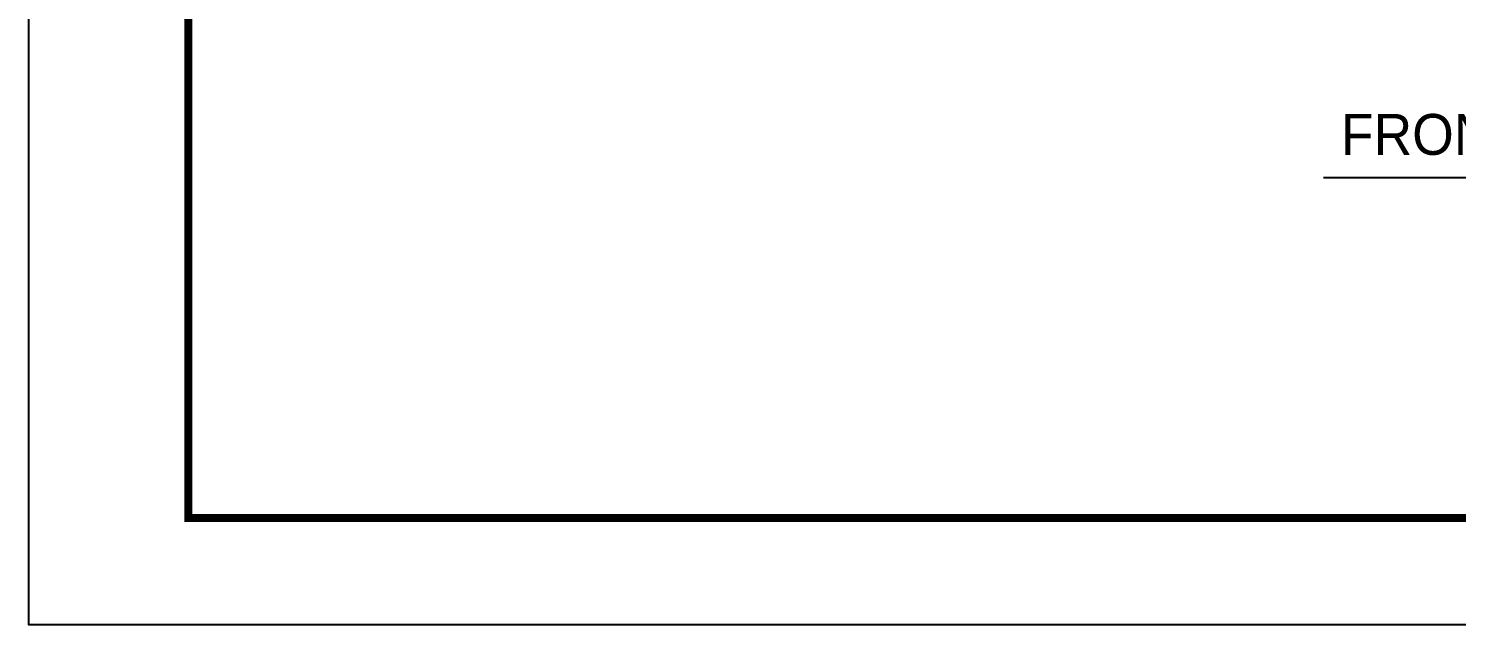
# Model space of a CAD drawing. Header units: millimetres. Extents: x 210163 to 420413, y -109 to 148391.
# Drawn here: x 210163 to 277201, y -109 to 27895 of the extents above; entities that cross this region are included whole.
import ezdxf

# ---------------------------------------------------------------- set-up
doc = ezdxf.new("R2010")
doc.units = ezdxf.units.MM
doc.header["$LTSCALE"] = 50
doc.header["$MEASUREMENT"] = 0
doc.linetypes.add('CONTINOUS', pattern=[0])
doc.layers.get('0').update_dxf_attribs({"linetype": 'CONTINUOUS'})
doc.layers.add('001dmp-FORM', color=253, linetype='CONTINUOUS')
doc.layers.add('CABLE', color=2, linetype='CONTINUOUS')
doc.styles.add('큰글씨', font='H2GTRM_0.TTF', dxfattribs={"height": 600})

# ---------------------------------------------------------------- blocks, each defined once
blk = doc.blocks.new('FORM_ELEC_SUKWOO$0$')
at = {"layer": '001dmp-FORM', "color": 30}
blk.add_lwpolyline([(161727, 114228), (0, 114228), (0, 0), (161727, 0)], close=True, dxfattribs=at)
at = {"layer": '001dmp-FORM', "const_width": 288}
blk.add_lwpolyline([(5769, 3846), (5769, 110382), (157881, 110382), (157881, 3846)], close=True, dxfattribs=at)
blk = doc.blocks.new('FORM_ELEC_SUKWOO')
at = {"layer": '001dmp-FORM'}
blk.add_blockref('FORM_ELEC_SUKWOO$0$', (12, -1), dxfattribs=at)

msp = doc.modelspace()

# ---------------------------------------------------------------- linework, layer by layer
at = {"color": 2, "lineweight": -3}
msp.add_line((270962, 20890), (287864, 20890), dxfattribs=at)

# ---------------------------------------------------------------- block references
at = {"color": 4, "xscale": 1.300026812119367, "yscale": 1.300026812119367, "zscale": 1.300026812119367}
msp.add_blockref('FORM_ELEC_SUKWOO', (210147, -108), dxfattribs=at)

# ---------------------------------------------------------------- texts
at = {"layer": 'CABLE', "linetype": 'CONTINOUS', "style": '큰글씨'}
msp.add_text('FRONT VIEW', height=1920, dxfattribs=at).set_placement((271775, 21960))

doc.saveas('drawing.dxf')
